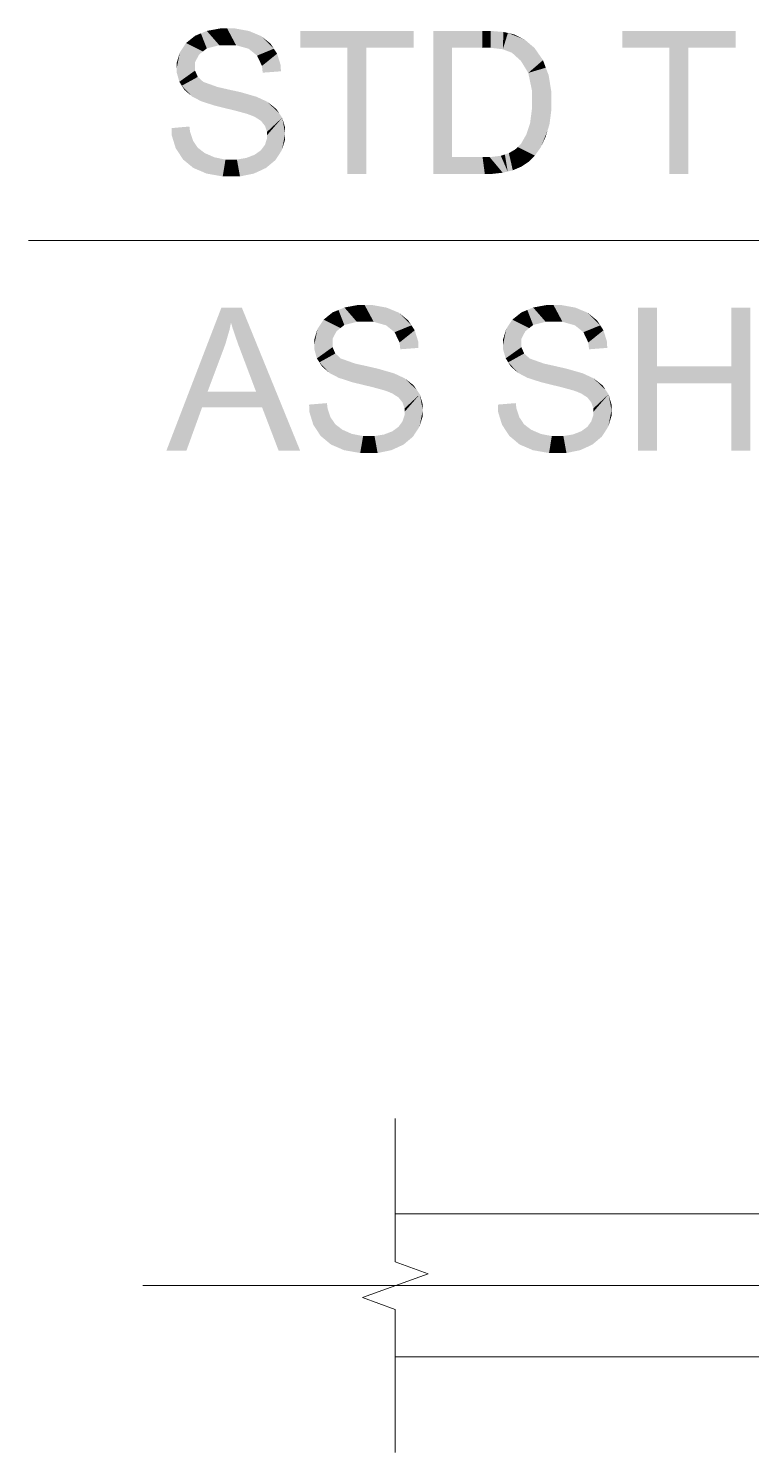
# Model space of a CAD drawing. Header units: millimetres. Extents: x 2 to 579, y 1 to 405.
# Drawn here: x 182.58 to 189.39, y 96.11 to 109.54 of the extents above; entities that cross this region are included whole.
import ezdxf

# ---------------------------------------------------------------- set-up
doc = ezdxf.new("R2010")
doc.units = ezdxf.units.MM
doc.linetypes.add('XKITLINE00', pattern=[0])
doc.layers.add('LinkedObject', color=7, linetype='Continuous', lineweight=0)

# ---------------------------------------------------------------- blocks, each defined once
blk = doc.blocks.new('*A4')
at = {"layer": 'LinkedObject'}
for points in [[(184.257, 109.521), (184.375, 109.386), (184.201, 109.498)], [(184.381, 109.544), (184.375, 109.386), (184.257, 109.521)], [(184.449, 109.544), (184.375, 109.386), (184.381, 109.544)], [(184.375, 109.386), (184.449, 109.544), (184.456, 109.386)], [(184.449, 109.544), (184.533, 109.386), (184.456, 109.386)], [(184.656, 109.52), (184.449, 109.544), (184.524, 109.544)], [(184.713, 109.496), (184.449, 109.544), (184.656, 109.52)], [(184.651, 109.353), (184.449, 109.544), (184.713, 109.496)], [(184.533, 109.386), (184.449, 109.544), (184.651, 109.353)], [(185.139, 109.521), (185.583, 109.362), (185.139, 109.362)], [(185.762, 109.362), (185.583, 109.362), (185.139, 109.521)], [(185.762, 109.362), (185.139, 109.521), (186.208, 109.521)], [(185.762, 109.362), (186.208, 109.521), (186.208, 109.362)], [(186.392, 109.521), (186.57, 109.362), (186.392, 108.171)], [(186.854, 109.362), (186.392, 109.521), (186.857, 109.521)], [(186.57, 109.362), (186.392, 109.521), (186.854, 109.362)], [(186.857, 109.521), (186.933, 109.362), (186.854, 109.362)], [(186.935, 109.521), (186.933, 109.362), (186.857, 109.521)], [(186.935, 109.521), (187.049, 109.348), (186.933, 109.362)], [(187.055, 109.511), (187.049, 109.348), (186.935, 109.521)], [(188.175, 109.521), (188.619, 109.362), (188.175, 109.362)], [(188.798, 109.362), (188.619, 109.362), (188.175, 109.521)], [(188.798, 109.362), (188.175, 109.521), (189.245, 109.521)], [(188.798, 109.362), (189.245, 109.521), (189.245, 109.362)], [(184.061, 109.407), (184.22, 109.327), (184.032, 109.363)], [(184.146, 109.475), (184.22, 109.327), (184.061, 109.407)], [(184.257, 109.356), (184.146, 109.475), (184.201, 109.498)], [(184.22, 109.327), (184.146, 109.475), (184.257, 109.356)], [(184.201, 109.498), (184.375, 109.386), (184.257, 109.356)], [(184.713, 109.496), (184.691, 109.321), (184.651, 109.353)], [(184.77, 109.472), (184.691, 109.321), (184.713, 109.496)], [(184.691, 109.321), (184.77, 109.472), (184.731, 109.288)], [(184.731, 109.288), (184.77, 109.472), (184.889, 109.353)], [(184.889, 109.353), (184.77, 109.472), (184.859, 109.4)], [(187.097, 109.502), (187.049, 109.348), (187.055, 109.511)], [(187.097, 109.502), (187.085, 109.334), (187.049, 109.348)], [(187.085, 109.334), (187.097, 109.502), (187.135, 109.315)], [(187.254, 109.44), (187.097, 109.502), (187.155, 109.488)], [(187.295, 109.405), (187.097, 109.502), (187.254, 109.44)], [(187.219, 109.239), (187.097, 109.502), (187.295, 109.405)], [(187.135, 109.315), (187.097, 109.502), (187.219, 109.239)], [(187.295, 109.405), (187.254, 109.182), (187.219, 109.239)], [(187.348, 109.36), (187.254, 109.182), (187.295, 109.405)], [(184.032, 109.363), (183.974, 109.172), (184.003, 109.319)], [(184.183, 109.297), (183.974, 109.172), (184.032, 109.363)], [(184.003, 109.319), (183.974, 109.172), (183.974, 109.223)], [(184.146, 109.225), (183.974, 109.172), (184.183, 109.297)], [(184.032, 109.363), (184.22, 109.327), (184.183, 109.297)], [(184.889, 109.353), (184.777, 109.191), (184.731, 109.288)], [(184.92, 109.306), (184.777, 109.191), (184.889, 109.353)], [(184.953, 109.2), (184.777, 109.191), (184.92, 109.306)], [(185.583, 108.171), (185.762, 109.362), (185.762, 108.171)], [(185.583, 109.362), (185.762, 109.362), (185.583, 108.171)], [(186.392, 108.171), (186.57, 109.362), (186.57, 108.33)], [(187.428, 109.245), (187.254, 109.182), (187.348, 109.36)], [(188.619, 108.171), (188.798, 109.362), (188.798, 108.171)], [(188.619, 109.362), (188.798, 109.362), (188.619, 108.171)], [(183.974, 109.172), (184.146, 109.225), (184.146, 109.183)], [(184.146, 109.147), (183.974, 109.172), (184.146, 109.183)], [(183.974, 109.172), (184.146, 109.147), (183.974, 109.125)], [(183.974, 109.125), (184.146, 109.147), (183.998, 109.041)], [(183.998, 109.041), (184.146, 109.147), (184.021, 109.004)], [(184.021, 109.004), (184.146, 109.147), (184.172, 109.087)], [(184.956, 109.14), (184.777, 109.191), (184.953, 109.2)], [(184.777, 109.191), (184.956, 109.14), (184.784, 109.127)], [(187.254, 109.182), (187.428, 109.245), (187.289, 109.125)], [(187.289, 109.125), (187.428, 109.245), (187.454, 109.174)], [(187.454, 109.174), (187.323, 108.962), (187.289, 109.125)], [(187.481, 109.104), (187.323, 108.962), (187.454, 109.174)], [(184.172, 109.087), (184.117, 108.903), (184.021, 109.004)], [(184.021, 109.004), (184.117, 108.903), (184.045, 108.966)], [(184.198, 109.064), (184.117, 108.903), (184.172, 109.087)], [(184.117, 108.903), (184.198, 109.064), (184.165, 108.878)], [(184.165, 108.878), (184.198, 109.064), (184.224, 109.04)], [(184.165, 108.878), (184.224, 109.04), (184.202, 108.858)], [(184.202, 108.858), (184.224, 109.04), (184.332, 108.816)], [(184.332, 108.816), (184.224, 109.04), (184.358, 108.992)], [(184.332, 108.816), (184.358, 108.992), (184.425, 108.793)], [(184.425, 108.793), (184.358, 108.992), (184.467, 108.967)], [(187.507, 108.944), (187.323, 108.962), (187.481, 109.104)], [(184.425, 108.793), (184.467, 108.967), (184.518, 108.771)], [(184.518, 108.771), (184.467, 108.967), (184.576, 108.943)], [(184.518, 108.771), (184.576, 108.943), (184.638, 108.738)], [(184.638, 108.738), (184.576, 108.943), (184.665, 108.728)], [(184.665, 108.728), (184.576, 108.943), (184.708, 108.711)], [(184.725, 108.9), (184.708, 108.711), (184.576, 108.943)], [(184.766, 108.881), (184.708, 108.711), (184.725, 108.9)], [(184.708, 108.711), (184.766, 108.881), (184.769, 108.672)], [(184.769, 108.672), (184.766, 108.881), (184.825, 108.854)], [(184.769, 108.672), (184.825, 108.854), (184.787, 108.648)], [(184.787, 108.648), (184.825, 108.854), (184.806, 108.624)], [(184.825, 108.854), (184.94, 108.744), (184.806, 108.624)], [(184.94, 108.744), (184.825, 108.854), (184.912, 108.785)], [(187.507, 108.854), (187.323, 108.962), (187.507, 108.944)], [(187.323, 108.962), (187.507, 108.854), (187.323, 108.856)], [(187.507, 108.854), (187.323, 108.78), (187.323, 108.856)], [(187.507, 108.777), (187.323, 108.78), (187.507, 108.854)], [(184.806, 108.624), (184.94, 108.744), (184.825, 108.569)], [(184.825, 108.569), (184.94, 108.744), (184.968, 108.702)], [(187.323, 108.78), (187.507, 108.777), (187.306, 108.65)], [(187.306, 108.65), (187.507, 108.777), (187.471, 108.581)], [(187.471, 108.581), (187.507, 108.777), (187.489, 108.64)], [(184.099, 108.569), (183.924, 108.604), (184.093, 108.619)], [(183.924, 108.604), (183.998, 108.362), (183.926, 108.537)], [(184.099, 108.569), (183.998, 108.362), (183.924, 108.604)], [(184.825, 108.569), (184.968, 108.702), (184.825, 108.537)], [(184.825, 108.537), (184.968, 108.702), (184.825, 108.506)], [(184.968, 108.702), (184.996, 108.552), (184.825, 108.506)], [(184.996, 108.552), (184.968, 108.702), (184.996, 108.606)], [(187.221, 108.457), (187.471, 108.581), (187.379, 108.384)], [(187.27, 108.542), (187.471, 108.581), (187.221, 108.457)], [(187.288, 108.596), (187.471, 108.581), (187.27, 108.542)], [(187.471, 108.581), (187.288, 108.596), (187.306, 108.65)], [(187.379, 108.384), (187.471, 108.581), (187.407, 108.423)], [(187.407, 108.423), (187.471, 108.581), (187.453, 108.522)], [(183.926, 108.537), (183.998, 108.362), (183.963, 108.416)], [(184.127, 108.485), (183.998, 108.362), (184.099, 108.569)], [(183.998, 108.362), (184.127, 108.485), (184.033, 108.308)], [(184.033, 108.308), (184.127, 108.485), (184.13, 108.228)], [(184.148, 108.453), (184.13, 108.228), (184.127, 108.485)], [(184.17, 108.42), (184.13, 108.228), (184.148, 108.453)], [(184.806, 108.448), (184.965, 108.397), (184.787, 108.421)], [(184.806, 108.448), (184.996, 108.552), (184.965, 108.397)], [(184.825, 108.506), (184.996, 108.552), (184.806, 108.448)], [(184.965, 108.397), (184.996, 108.552), (184.996, 108.498)], [(187.379, 108.384), (187.189, 108.425), (187.221, 108.457)], [(184.17, 108.42), (184.192, 108.202), (184.13, 108.228)], [(184.238, 108.368), (184.192, 108.202), (184.17, 108.42)], [(184.192, 108.202), (184.238, 108.368), (184.254, 108.175)], [(184.284, 108.348), (184.254, 108.175), (184.238, 108.368)], [(184.33, 108.328), (184.254, 108.175), (184.284, 108.348)], [(184.33, 108.328), (184.407, 108.148), (184.254, 108.175)], [(184.433, 108.307), (184.407, 108.148), (184.33, 108.328)], [(184.433, 108.307), (184.498, 108.148), (184.407, 108.148)], [(184.49, 108.307), (184.498, 108.148), (184.433, 108.307)], [(184.49, 108.307), (184.57, 108.148), (184.498, 108.148)], [(184.541, 108.307), (184.57, 108.148), (184.49, 108.307)], [(184.631, 108.323), (184.758, 108.201), (184.541, 108.307)], [(184.541, 108.307), (184.758, 108.201), (184.57, 108.148)], [(184.67, 108.338), (184.904, 108.302), (184.631, 108.323)], [(184.815, 108.228), (184.631, 108.323), (184.904, 108.302)], [(184.758, 108.201), (184.631, 108.323), (184.815, 108.228)], [(184.709, 108.353), (184.904, 108.302), (184.67, 108.338)], [(184.767, 108.395), (184.935, 108.349), (184.709, 108.353)], [(184.709, 108.353), (184.935, 108.349), (184.904, 108.302)], [(184.787, 108.421), (184.965, 108.397), (184.767, 108.395)], [(184.935, 108.349), (184.767, 108.395), (184.965, 108.397)], [(186.57, 108.33), (186.879, 108.171), (186.392, 108.171)], [(186.858, 108.33), (186.879, 108.171), (186.57, 108.33)], [(186.858, 108.33), (186.94, 108.171), (186.879, 108.171)], [(186.925, 108.33), (186.94, 108.171), (186.858, 108.33)], [(187.095, 108.194), (186.925, 108.33), (187.03, 108.343)], [(187.048, 108.183), (186.925, 108.33), (187.095, 108.194)], [(186.94, 108.171), (186.925, 108.33), (187.048, 108.183)], [(187.068, 108.355), (187.095, 108.194), (187.03, 108.343)], [(187.106, 108.368), (187.095, 108.194), (187.068, 108.355)], [(187.095, 108.194), (187.106, 108.368), (187.143, 108.206)], [(187.256, 108.262), (187.106, 108.368), (187.166, 108.403)], [(187.223, 108.24), (187.106, 108.368), (187.256, 108.262)], [(187.143, 108.206), (187.106, 108.368), (187.223, 108.24)], [(187.189, 108.425), (187.29, 108.284), (187.166, 108.403)], [(187.166, 108.403), (187.29, 108.284), (187.256, 108.262)], [(187.351, 108.345), (187.189, 108.425), (187.379, 108.384)], [(187.29, 108.284), (187.189, 108.425), (187.351, 108.345)], [(184.57, 108.148), (184.758, 108.201), (184.7, 108.175)], [(184.395, 106.911), (184.412, 106.511), (183.876, 105.561)], [(184.412, 106.511), (184.395, 106.911), (184.435, 106.575)], [(184.435, 106.575), (184.395, 106.911), (184.472, 106.704)], [(184.472, 106.704), (184.395, 106.911), (184.485, 106.769)], [(184.587, 106.911), (184.485, 106.769), (184.395, 106.911)], [(184.485, 106.769), (184.587, 106.911), (184.501, 106.714)], [(184.501, 106.714), (184.587, 106.911), (184.549, 106.574)], [(184.549, 106.574), (184.587, 106.911), (184.581, 106.489)], [(184.581, 106.489), (184.587, 106.911), (184.722, 106.116)], [(184.722, 106.116), (184.587, 106.911), (184.778, 105.97)], [(184.778, 105.97), (184.587, 106.911), (185.137, 105.561)], [(185.443, 106.865), (185.517, 106.717), (185.359, 106.797)], [(185.554, 106.746), (185.443, 106.865), (185.499, 106.888)], [(185.517, 106.717), (185.443, 106.865), (185.554, 106.746)], [(185.555, 106.911), (185.672, 106.776), (185.499, 106.888)], [(185.499, 106.888), (185.672, 106.776), (185.554, 106.746)], [(185.678, 106.934), (185.672, 106.776), (185.555, 106.911)], [(185.746, 106.934), (185.672, 106.776), (185.678, 106.934)], [(185.672, 106.776), (185.746, 106.934), (185.753, 106.776)], [(185.746, 106.934), (185.831, 106.776), (185.753, 106.776)], [(185.953, 106.91), (185.746, 106.934), (185.821, 106.934)], [(186.011, 106.886), (185.746, 106.934), (185.953, 106.91)], [(185.948, 106.743), (185.746, 106.934), (186.011, 106.886)], [(185.831, 106.776), (185.746, 106.934), (185.948, 106.743)], [(186.011, 106.886), (185.988, 106.711), (185.948, 106.743)], [(186.068, 106.862), (185.988, 106.711), (186.011, 106.886)], [(185.988, 106.711), (186.068, 106.862), (186.028, 106.678)], [(186.028, 106.678), (186.068, 106.862), (186.187, 106.743)], [(186.187, 106.743), (186.068, 106.862), (186.156, 106.79)], [(187.224, 106.865), (187.298, 106.717), (187.139, 106.797)], [(187.335, 106.746), (187.224, 106.865), (187.28, 106.888)], [(187.298, 106.717), (187.224, 106.865), (187.335, 106.746)], [(187.335, 106.911), (187.453, 106.776), (187.28, 106.888)], [(187.28, 106.888), (187.453, 106.776), (187.335, 106.746)], [(187.459, 106.934), (187.453, 106.776), (187.335, 106.911)], [(187.527, 106.934), (187.453, 106.776), (187.459, 106.934)], [(187.453, 106.776), (187.527, 106.934), (187.534, 106.776)], [(187.527, 106.934), (187.612, 106.776), (187.534, 106.776)], [(187.734, 106.91), (187.527, 106.934), (187.602, 106.934)], [(187.791, 106.886), (187.527, 106.934), (187.734, 106.91)], [(187.729, 106.743), (187.527, 106.934), (187.791, 106.886)], [(187.612, 106.776), (187.527, 106.934), (187.729, 106.743)], [(187.791, 106.886), (187.769, 106.711), (187.729, 106.743)], [(187.849, 106.862), (187.769, 106.711), (187.791, 106.886)], [(187.769, 106.711), (187.849, 106.862), (187.809, 106.678)], [(187.809, 106.678), (187.849, 106.862), (187.968, 106.743)], [(187.968, 106.743), (187.849, 106.862), (187.937, 106.79)], [(188.502, 106.356), (188.324, 105.561), (188.324, 106.911)], [(188.502, 106.356), (188.324, 106.911), (188.502, 106.911)], [(189.382, 106.911), (189.204, 106.356), (189.204, 106.911)], [(189.204, 106.197), (189.204, 106.356), (189.382, 106.911)], [(189.204, 106.197), (189.382, 106.911), (189.382, 105.561)], [(185.33, 106.753), (185.272, 106.562), (185.301, 106.709)], [(185.48, 106.687), (185.272, 106.562), (185.33, 106.753)], [(185.301, 106.709), (185.272, 106.562), (185.272, 106.613)], [(185.359, 106.797), (185.517, 106.717), (185.33, 106.753)], [(185.33, 106.753), (185.517, 106.717), (185.48, 106.687)], [(186.187, 106.743), (186.075, 106.581), (186.028, 106.678)], [(186.218, 106.696), (186.075, 106.581), (186.187, 106.743)], [(186.251, 106.59), (186.075, 106.581), (186.218, 106.696)], [(187.11, 106.753), (187.052, 106.562), (187.081, 106.709)], [(187.261, 106.687), (187.052, 106.562), (187.11, 106.753)], [(187.081, 106.709), (187.052, 106.562), (187.052, 106.613)], [(187.139, 106.797), (187.298, 106.717), (187.11, 106.753)], [(187.11, 106.753), (187.298, 106.717), (187.261, 106.687)], [(187.968, 106.743), (187.855, 106.581), (187.809, 106.678)], [(187.998, 106.696), (187.855, 106.581), (187.968, 106.743)], [(188.031, 106.59), (187.855, 106.581), (187.998, 106.696)], [(185.443, 106.615), (185.272, 106.562), (185.48, 106.687)], [(185.272, 106.562), (185.443, 106.615), (185.443, 106.574)], [(185.443, 106.537), (185.272, 106.562), (185.443, 106.574)], [(185.272, 106.562), (185.443, 106.537), (185.272, 106.515)], [(186.253, 106.53), (186.075, 106.581), (186.251, 106.59)], [(186.075, 106.581), (186.253, 106.53), (186.082, 106.517)], [(187.224, 106.615), (187.052, 106.562), (187.261, 106.687)], [(187.052, 106.562), (187.224, 106.615), (187.224, 106.574)], [(187.224, 106.537), (187.052, 106.562), (187.224, 106.574)], [(187.052, 106.562), (187.224, 106.537), (187.052, 106.515)], [(188.034, 106.53), (187.855, 106.581), (188.031, 106.59)], [(187.855, 106.581), (188.034, 106.53), (187.862, 106.517)], [(183.876, 105.561), (184.412, 106.511), (184.264, 106.116)], [(185.272, 106.515), (185.443, 106.537), (185.295, 106.431)], [(185.295, 106.431), (185.443, 106.537), (185.319, 106.394)], [(185.319, 106.394), (185.443, 106.537), (185.469, 106.477)], [(185.469, 106.477), (185.414, 106.293), (185.319, 106.394)], [(185.496, 106.454), (185.414, 106.293), (185.469, 106.477)], [(185.414, 106.293), (185.496, 106.454), (185.463, 106.268)], [(185.463, 106.268), (185.496, 106.454), (185.521, 106.43)], [(185.463, 106.268), (185.521, 106.43), (185.5, 106.248)], [(185.5, 106.248), (185.521, 106.43), (185.63, 106.206)], [(185.63, 106.206), (185.521, 106.43), (185.656, 106.382)], [(187.052, 106.515), (187.224, 106.537), (187.076, 106.431)], [(187.076, 106.431), (187.224, 106.537), (187.1, 106.394)], [(187.1, 106.394), (187.224, 106.537), (187.25, 106.477)], [(187.25, 106.477), (187.195, 106.293), (187.1, 106.394)], [(187.276, 106.454), (187.195, 106.293), (187.25, 106.477)], [(187.195, 106.293), (187.276, 106.454), (187.243, 106.268)], [(187.243, 106.268), (187.276, 106.454), (187.302, 106.43)], [(187.243, 106.268), (187.302, 106.43), (187.28, 106.248)], [(187.28, 106.248), (187.302, 106.43), (187.411, 106.206)], [(187.411, 106.206), (187.302, 106.43), (187.437, 106.382)], [(185.319, 106.394), (185.414, 106.293), (185.343, 106.356)], [(185.63, 106.206), (185.656, 106.382), (185.723, 106.183)], [(185.723, 106.183), (185.656, 106.382), (185.765, 106.358)], [(185.723, 106.183), (185.765, 106.358), (185.816, 106.161)], [(185.816, 106.161), (185.765, 106.358), (185.873, 106.333)], [(185.816, 106.161), (185.873, 106.333), (185.936, 106.128)], [(185.936, 106.128), (185.873, 106.333), (185.963, 106.118)], [(185.963, 106.118), (185.873, 106.333), (186.005, 106.101)], [(186.023, 106.29), (186.005, 106.101), (185.873, 106.333)], [(186.063, 106.271), (186.005, 106.101), (186.023, 106.29)], [(187.1, 106.394), (187.195, 106.293), (187.123, 106.356)], [(187.411, 106.206), (187.437, 106.382), (187.503, 106.183)], [(187.503, 106.183), (187.437, 106.382), (187.545, 106.358)], [(187.503, 106.183), (187.545, 106.358), (187.596, 106.161)], [(187.596, 106.161), (187.545, 106.358), (187.654, 106.333)], [(187.596, 106.161), (187.654, 106.333), (187.716, 106.128)], [(187.716, 106.128), (187.654, 106.333), (187.744, 106.118)], [(187.744, 106.118), (187.654, 106.333), (187.786, 106.101)], [(187.803, 106.29), (187.786, 106.101), (187.654, 106.333)], [(187.844, 106.271), (187.786, 106.101), (187.803, 106.29)], [(188.502, 106.197), (188.324, 105.561), (188.502, 106.356)], [(188.502, 106.356), (189.204, 106.197), (188.502, 106.197)], [(189.204, 106.356), (189.204, 106.197), (188.502, 106.356)], [(186.005, 106.101), (186.063, 106.271), (186.066, 106.062)], [(186.066, 106.062), (186.063, 106.271), (186.122, 106.244)], [(186.066, 106.062), (186.122, 106.244), (186.085, 106.038)], [(186.085, 106.038), (186.122, 106.244), (186.104, 106.014)], [(186.122, 106.244), (186.237, 106.134), (186.104, 106.014)], [(186.237, 106.134), (186.122, 106.244), (186.209, 106.176)], [(187.786, 106.101), (187.844, 106.271), (187.847, 106.062)], [(187.847, 106.062), (187.844, 106.271), (187.903, 106.244)], [(187.847, 106.062), (187.903, 106.244), (187.866, 106.038)], [(187.866, 106.038), (187.903, 106.244), (187.884, 106.014)], [(187.903, 106.244), (188.018, 106.134), (187.884, 106.014)], [(188.018, 106.134), (187.903, 106.244), (187.99, 106.176)], [(188.324, 105.561), (188.502, 106.197), (188.502, 105.561)], [(189.204, 106.197), (189.382, 105.561), (189.204, 105.561)], [(184.213, 105.97), (183.876, 105.561), (184.264, 106.116)], [(184.264, 106.116), (184.778, 105.97), (184.213, 105.97)], [(184.722, 106.116), (184.778, 105.97), (184.264, 106.116)], [(186.104, 106.014), (186.237, 106.134), (186.122, 105.959)], [(186.122, 105.959), (186.237, 106.134), (186.266, 106.092)], [(186.122, 105.959), (186.266, 106.092), (186.122, 105.927)], [(186.122, 105.927), (186.266, 106.092), (186.122, 105.896)], [(186.266, 106.092), (186.294, 105.942), (186.122, 105.896)], [(186.294, 105.942), (186.266, 106.092), (186.294, 105.996)], [(187.884, 106.014), (188.018, 106.134), (187.903, 105.959)], [(187.903, 105.959), (188.018, 106.134), (188.046, 106.092)], [(187.903, 105.959), (188.046, 106.092), (187.903, 105.927)], [(187.903, 105.927), (188.046, 106.092), (187.903, 105.896)], [(188.046, 106.092), (188.074, 105.942), (187.903, 105.896)], [(188.074, 105.942), (188.046, 106.092), (188.074, 105.996)], [(183.876, 105.561), (184.213, 105.97), (184.065, 105.561)], [(184.778, 105.97), (185.137, 105.561), (184.934, 105.561)], [(185.396, 105.959), (185.222, 105.995), (185.39, 106.009)], [(185.222, 105.995), (185.296, 105.752), (185.224, 105.927)], [(185.396, 105.959), (185.296, 105.752), (185.222, 105.995)], [(185.224, 105.927), (185.296, 105.752), (185.261, 105.806)], [(185.424, 105.875), (185.296, 105.752), (185.396, 105.959)], [(186.103, 105.838), (186.294, 105.942), (186.263, 105.787)], [(186.122, 105.896), (186.294, 105.942), (186.103, 105.838)], [(186.263, 105.787), (186.294, 105.942), (186.294, 105.888)], [(187.177, 105.959), (187.002, 105.995), (187.171, 106.009)], [(187.002, 105.995), (187.076, 105.752), (187.004, 105.927)], [(187.177, 105.959), (187.076, 105.752), (187.002, 105.995)], [(187.004, 105.927), (187.076, 105.752), (187.041, 105.806)], [(187.205, 105.875), (187.076, 105.752), (187.177, 105.959)], [(187.884, 105.838), (188.074, 105.942), (188.043, 105.787)], [(187.903, 105.896), (188.074, 105.942), (187.884, 105.838)], [(188.043, 105.787), (188.074, 105.942), (188.074, 105.888)], [(185.296, 105.752), (185.424, 105.875), (185.331, 105.699)], [(185.331, 105.699), (185.424, 105.875), (185.428, 105.618)], [(185.446, 105.843), (185.428, 105.618), (185.424, 105.875)], [(185.468, 105.81), (185.428, 105.618), (185.446, 105.843)], [(185.468, 105.81), (185.489, 105.592), (185.428, 105.618)], [(185.536, 105.758), (185.489, 105.592), (185.468, 105.81)], [(185.489, 105.592), (185.536, 105.758), (185.551, 105.565)], [(185.581, 105.738), (185.551, 105.565), (185.536, 105.758)], [(186.065, 105.785), (186.232, 105.739), (186.007, 105.743)], [(186.084, 105.811), (186.263, 105.787), (186.065, 105.785)], [(186.232, 105.739), (186.065, 105.785), (186.263, 105.787)], [(186.103, 105.838), (186.263, 105.787), (186.084, 105.811)], [(187.076, 105.752), (187.205, 105.875), (187.111, 105.699)], [(187.111, 105.699), (187.205, 105.875), (187.208, 105.618)], [(187.227, 105.843), (187.208, 105.618), (187.205, 105.875)], [(187.248, 105.81), (187.208, 105.618), (187.227, 105.843)], [(187.248, 105.81), (187.27, 105.592), (187.208, 105.618)], [(187.316, 105.758), (187.27, 105.592), (187.248, 105.81)], [(187.27, 105.592), (187.316, 105.758), (187.332, 105.565)], [(187.362, 105.738), (187.332, 105.565), (187.316, 105.758)], [(187.846, 105.785), (188.013, 105.739), (187.788, 105.743)], [(187.865, 105.811), (188.043, 105.787), (187.846, 105.785)], [(188.013, 105.739), (187.846, 105.785), (188.043, 105.787)], [(187.884, 105.838), (188.043, 105.787), (187.865, 105.811)], [(185.627, 105.718), (185.551, 105.565), (185.581, 105.738)], [(185.627, 105.718), (185.704, 105.538), (185.551, 105.565)], [(185.731, 105.698), (185.704, 105.538), (185.627, 105.718)], [(185.731, 105.698), (185.796, 105.538), (185.704, 105.538)], [(185.788, 105.698), (185.796, 105.538), (185.731, 105.698)], [(185.788, 105.698), (185.868, 105.538), (185.796, 105.538)], [(185.839, 105.698), (185.868, 105.538), (185.788, 105.698)], [(185.929, 105.713), (186.055, 105.591), (185.839, 105.698)], [(185.839, 105.698), (186.055, 105.591), (185.868, 105.538)], [(185.968, 105.728), (186.201, 105.692), (185.929, 105.713)], [(186.113, 105.618), (185.929, 105.713), (186.201, 105.692)], [(186.055, 105.591), (185.929, 105.713), (186.113, 105.618)], [(186.007, 105.743), (186.201, 105.692), (185.968, 105.728)], [(186.007, 105.743), (186.232, 105.739), (186.201, 105.692)], [(187.408, 105.718), (187.332, 105.565), (187.362, 105.738)], [(187.408, 105.718), (187.485, 105.538), (187.332, 105.565)], [(187.511, 105.698), (187.485, 105.538), (187.408, 105.718)], [(187.511, 105.698), (187.576, 105.538), (187.485, 105.538)], [(187.569, 105.698), (187.576, 105.538), (187.511, 105.698)], [(187.569, 105.698), (187.649, 105.538), (187.576, 105.538)], [(187.62, 105.698), (187.649, 105.538), (187.569, 105.698)], [(187.71, 105.713), (187.836, 105.591), (187.62, 105.698)], [(187.62, 105.698), (187.836, 105.591), (187.649, 105.538)], [(187.749, 105.728), (187.982, 105.692), (187.71, 105.713)], [(187.894, 105.618), (187.71, 105.713), (187.982, 105.692)], [(187.836, 105.591), (187.71, 105.713), (187.894, 105.618)], [(187.788, 105.743), (187.982, 105.692), (187.749, 105.728)], [(187.788, 105.743), (188.013, 105.739), (187.982, 105.692)], [(185.868, 105.538), (186.055, 105.591), (185.998, 105.565)], [(187.649, 105.538), (187.836, 105.591), (187.778, 105.565)]]:
    blk.add_hatch(color=7, dxfattribs=at).paths.add_polyline_path(points, flags=17)
at = {"layer": 'LinkedObject', "color": 6, "linetype": 'XKITLINE00', "lineweight": 0}
for p, q in [((198.451, 107.545), (182.575, 107.545)), ((183.655, 97.684), (196.828, 97.684))]:
    blk.add_line(p, q, dxfattribs=at)
at = {"layer": 'LinkedObject', "color": 7, "linetype": 'XKITLINE00', "lineweight": 0}
for p, q in [((186.035, 99.257), (186.035, 97.907)), ((186.035, 98.358), (215.169, 98.358)), ((186.035, 97.907), (186.344, 97.794)), ((186.344, 97.794), (185.726, 97.569)), ((185.726, 97.569), (186.035, 97.457)), ((186.035, 97.457), (186.035, 96.107)), ((215.169, 97.009), (186.035, 97.009))]:
    blk.add_line(p, q, dxfattribs=at)

msp = doc.modelspace()

# ---------------------------------------------------------------- block references
at = {"lineweight": 0}
msp.add_blockref('*A4', (0, 0), dxfattribs=at)

doc.saveas('drawing.dxf')
